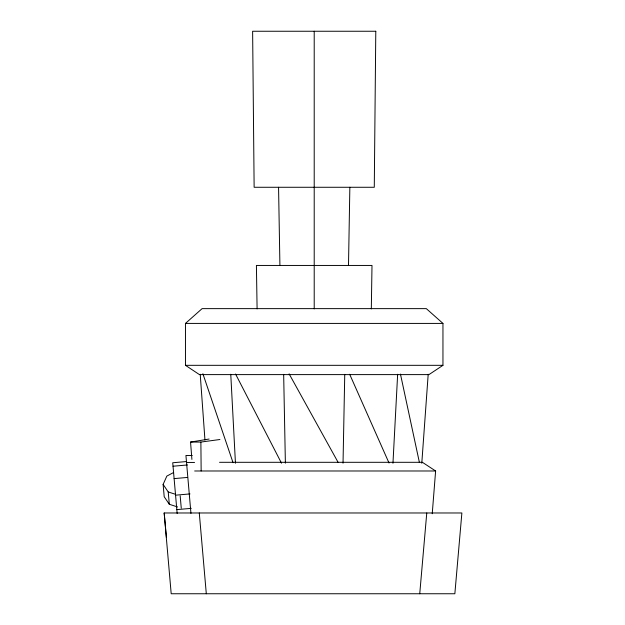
<?xml version="1.0" encoding="UTF-8"?>
<svg xmlns="http://www.w3.org/2000/svg" width="625" height="625" viewBox="0 0 625 625"><rect width="100%" height="100%" fill="white"/><g stroke="black" fill="none" stroke-linecap="round" stroke-linejoin="round"><path stroke-width="0.94" d="M371.32 308.898L372 265.445L256.414 265.445L257.094 308.898M348.5 265.445L349.852 187.273M343.031 463.18L344.75 374.359M392.961 463.25L397.648 374.266M421.789 463.25L428.195 374.266M432.234 513.742L435.617 470.984L422.414 462.305L219.531 462.305M419.742 593.75L426.766 512.977M177.578 506.961L169.305 504.273L164.203 496.734L163.125 484.414L166.836 476.102L173.672 472.469M185.461 323.414L202.102 308.633L426.312 308.633L442.953 323.414L442.953 365.32L428.961 374.609L199.453 374.609L185.461 365.32L185.461 323.414L442.953 323.414M191.898 459.414L190.547 442.062L209.102 439.047M190.547 442.062L200.883 442.062L219.914 439.516M186.211 461.578L172.727 462.758L177.164 513.484M173.031 466.227L187.477 464.961M174.117 478.609L187.594 477.43M175.562 495.18L190.008 493.914M176.828 509.609L191.273 508.352M185.461 365.32L442.953 365.32M192.242 455.484L185.93 455.484L190.953 513.391M186.453 462.445L194.562 462.445M194.656 470.984L435.617 470.984M164.18 512.977L461.875 512.977L454.852 593.75L171.195 593.75L164.18 512.977L166.422 537.422M163.125 484.414L168.227 491.953L175.586 494.344M289.117 373.852L338.172 462.461M235.555 374.016L281.516 463.195M349.68 374.273L389.016 463M202.875 373.719L233.062 462.727M400.453 374.078L419.398 462.437M180.18 495.844L181.258 508.164M168.227 491.953L169.305 504.273M199.281 512.977L206.305 593.75M200.219 374.266L204.953 440.031M230.766 374.266L235.453 463.25M283.664 374.359L285.383 463.18M278.562 187.273L279.914 265.445M200.883 442.062L201.148 470.984M314.211 31.25L314.211 308.898M375.789 31.25L374.281 187.273L254.133 187.273L252.625 31.25L375.789 31.25"/></g></svg>
